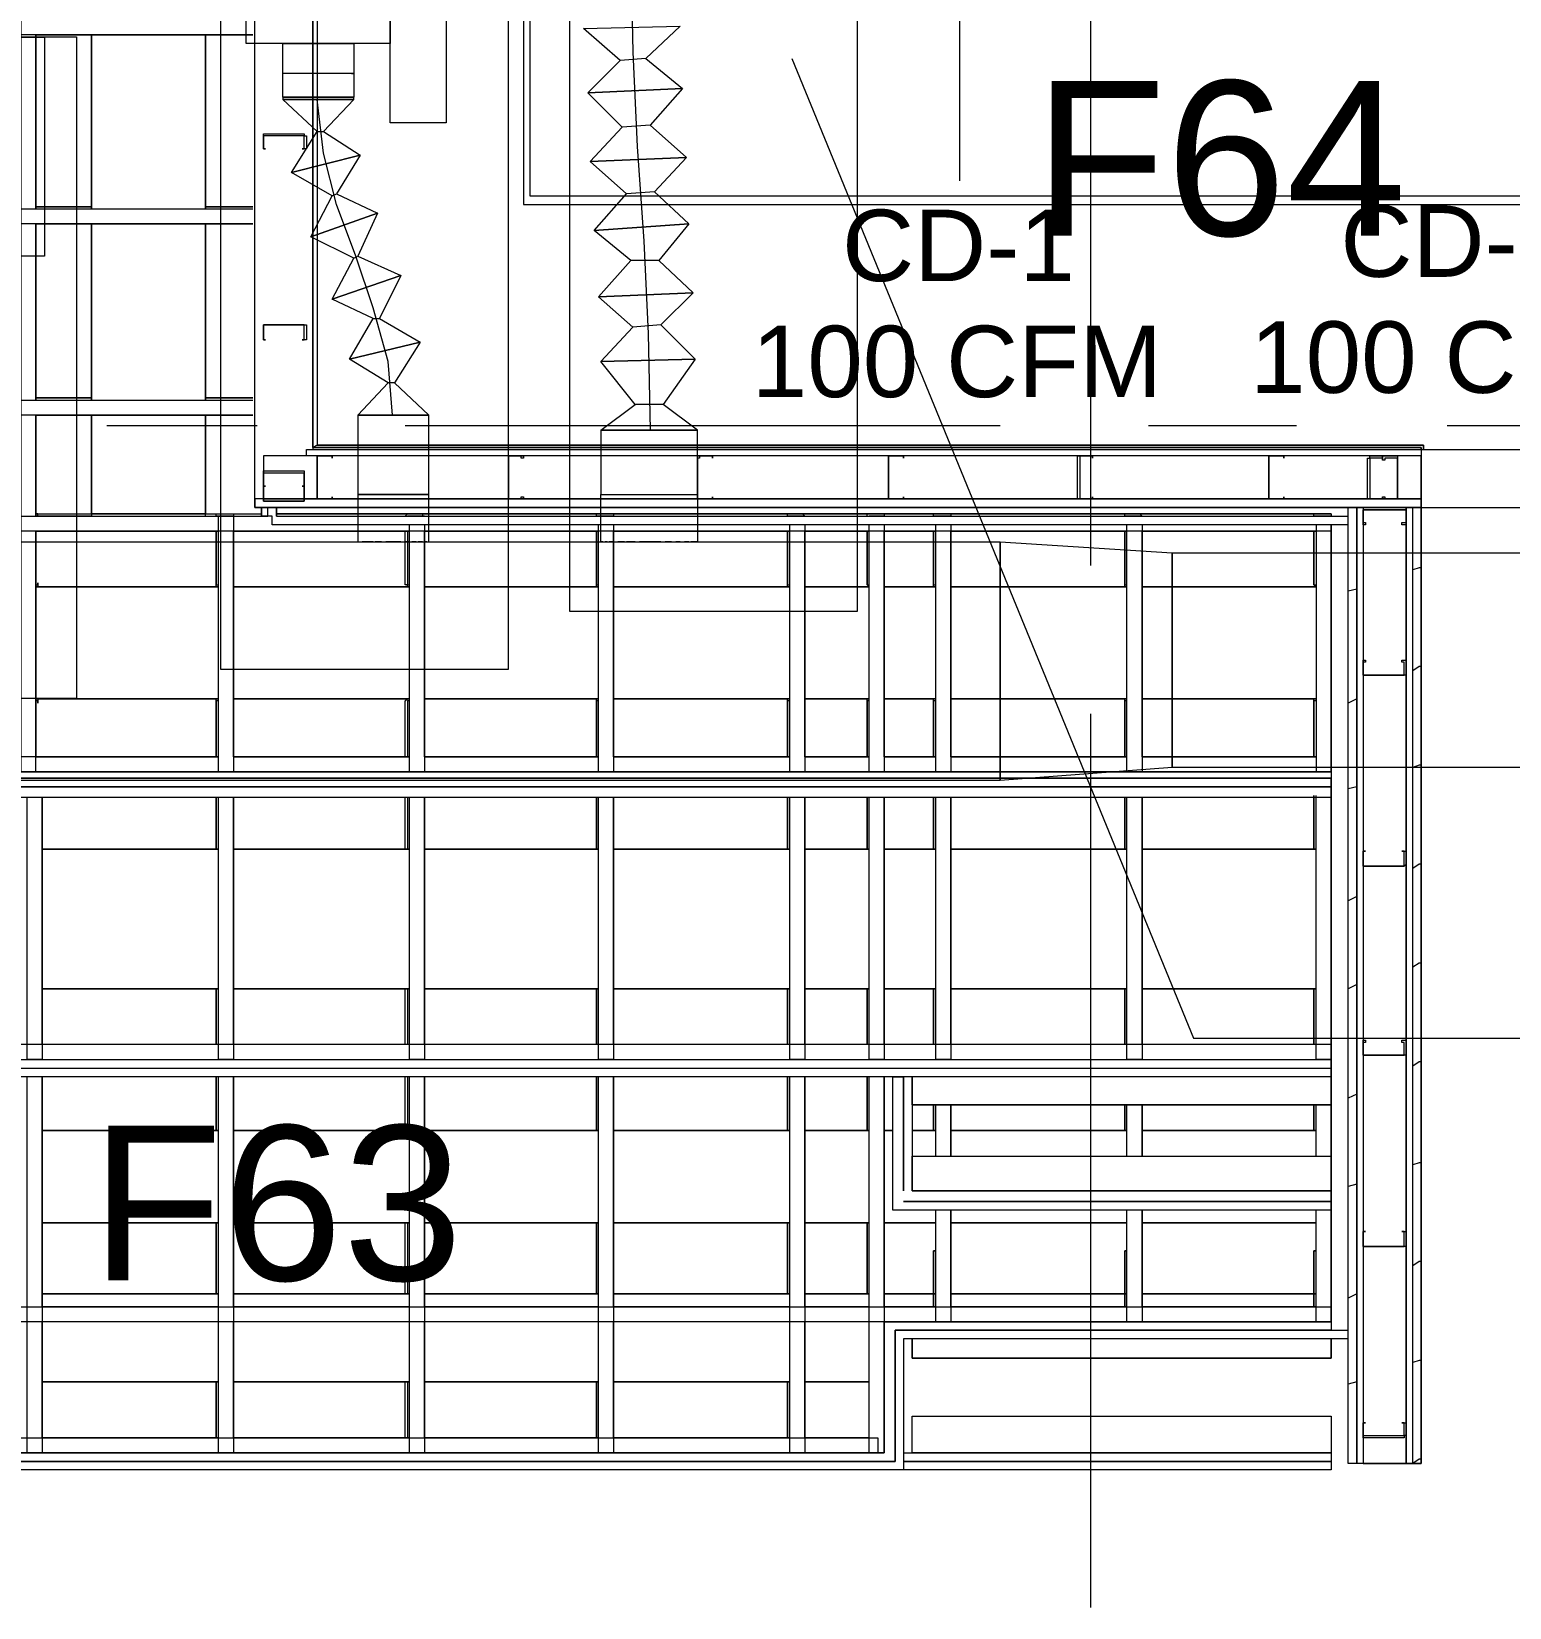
# Model space of a CAD drawing. Header units: metres. Extents: x 98 to 337, y -7 to 53.
# Drawn here: x 142.463 to 145.616, y 14.135 to 17.496 of the extents above; entities that cross this region are included whole.
import ezdxf

# ---------------------------------------------------------------- set-up
doc = ezdxf.new("R2010")
doc.units = ezdxf.units.M
doc.layers.add('HVAC - Ductos', color=5, linetype='Continuous', lineweight=0)
doc.layers.add('PDF_Text', color=7, linetype='Continuous', lineweight=0)
doc.layers.add('PDF_Geometry', color=7, linetype='Continuous', lineweight=0, true_color=0xaaaaaa)
doc.styles.add('PDF ArialUnicodeMS-Bold-Identity-H', font='arial.ttf')
doc.styles.add('PDF Helvetica', font='')
doc.styles.get('PDF Helvetica').set_extended_font_data('Helvetica')

msp = doc.modelspace()

# ---------------------------------------------------------------- linework, layer by layer
at = {"layer": 'HVAC - Ductos', "lineweight": 0}
for points in [[(142.9213, 17.4702), (142.9213, 18.3773), (143.2283, 18.3773), (143.2283, 17.4702)], [(143.1504, 17.406), (143.1504, 17.3555), (143.1412, 17.3555), (143.1274, 17.3555), (143.1046, 17.3555), (143.0725, 17.3555), (143.045, 17.3555), (143.0221, 17.3555), (143.0038, 17.3555), (142.9992, 17.3555), (142.9992, 17.351), (143.0038, 17.351), (143.0221, 17.351), (143.045, 17.351), (143.0725, 17.351), (143.1046, 17.351), (143.1274, 17.351), (143.1458, 17.351), (143.1504, 17.351), (143.1504, 17.3555), (143.1412, 17.3555), (143.1274, 17.3555), (143.1046, 17.3555), (143.0725, 17.3555), (143.045, 17.3555), (143.0221, 17.3555), (143.0038, 17.3555), (142.9992, 17.3555), (142.9992, 17.406), (142.9992, 17.4702), (143.0084, 17.4702), (143.0129, 17.4702), (143.0267, 17.4702), (143.0404, 17.4702), (143.0588, 17.4702), (143.0725, 17.4702), (143.0954, 17.4702), (143.1137, 17.4702), (143.1274, 17.4702), (143.1412, 17.4702), (143.1458, 17.4702), (143.1504, 17.4702)], [(143.3107, 16.6775), (143.3061, 16.6775), (143.3016, 16.6775), (143.2878, 16.6775), (143.2741, 16.6775), (143.2557, 16.6775), (143.2329, 16.6775), (143.2145, 16.6775), (143.1962, 16.6775), (143.1825, 16.6775), (143.1687, 16.6775), (143.1595, 16.6775), (143.1687, 16.6775), (143.1825, 16.6775), (143.1962, 16.6775), (143.2145, 16.6775), (143.2329, 16.6775), (143.2557, 16.6775), (143.2741, 16.6775), (143.2878, 16.6775), (143.3016, 16.6775), (143.3061, 16.6775)], [(143.8835, 16.6454), (143.8789, 16.6454), (143.8697, 16.6454), (143.8514, 16.6454), (143.8331, 16.6454), (143.8056, 16.6454), (143.7827, 16.6454), (143.7552, 16.6454), (143.7323, 16.6454), (143.7094, 16.6454), (143.691, 16.6454), (143.6818, 16.6454), (143.6772, 16.6454), (143.6818, 16.6454), (143.691, 16.6454), (143.7094, 16.6454), (143.7323, 16.6454), (143.7552, 16.6454), (143.7827, 16.6454), (143.8056, 16.6454), (143.8331, 16.6454), (143.8514, 16.6454), (143.8697, 16.6454), (143.8789, 16.6454)], [(144.5295, 15.8986), (138.3167, 15.8986), (138.3167, 16.4072), (144.5295, 16.4072)], [(144.896, 16.3842), (148.3048, 16.3842), (148.3048, 15.9261), (144.896, 15.9261)]]:
    msp.add_lwpolyline(points, close=True, dxfattribs=at)
for points in [[(143.7414, 17.6534), (143.746, 17.4518), (143.7552, 17.2502), (143.7689, 17.0486), (143.7781, 16.8516), (143.7827, 16.6454)], [(143.7735, 17.438), (143.8514, 17.3739), (143.6498, 17.3647), (143.7185, 17.4335), (143.6406, 17.5022), (143.8468, 17.5068), (143.7735, 17.438), (143.7185, 17.4335)], [(143.1458, 17.406), (143.1504, 17.406), (143.1458, 17.406), (143.1412, 17.406), (143.1274, 17.406), (143.1137, 17.406), (143.0954, 17.406), (143.0725, 17.406), (143.0542, 17.406), (143.0358, 17.406), (143.0221, 17.406), (143.0084, 17.406), (142.9992, 17.406)], [(143.1274, 17.406), (143.1137, 17.406), (143.0954, 17.406), (143.0725, 17.406), (143.0542, 17.406), (143.0358, 17.406), (143.0221, 17.406)], [(143.0725, 17.2823), (142.9992, 17.351), (143.1504, 17.351), (143.0862, 17.2823), (143.1641, 17.2319), (143.0175, 17.1953), (143.0725, 17.2823), (143.0862, 17.2823)], [(143.2329, 16.6775), (143.2237, 16.792), (143.1916, 16.9066), (143.155, 17.0165), (143.1137, 17.1265), (143.0862, 17.2365), (143.0725, 17.351)], [(143.7827, 17.296), (143.8605, 17.2273), (143.6544, 17.2181), (143.7231, 17.2914), (143.6498, 17.3647), (143.8514, 17.3739), (143.7827, 17.296), (143.7231, 17.2914)], [(143.1046, 17.1449), (143.0175, 17.1953), (143.1641, 17.2319), (143.1137, 17.1494), (143.2008, 17.1082), (143.0588, 17.0578), (143.1046, 17.1449), (143.1137, 17.1494)], [(143.7918, 17.154), (143.8651, 17.0852), (143.6635, 17.0715), (143.7323, 17.1494), (143.6544, 17.2181), (143.8605, 17.2273), (143.7918, 17.154), (143.7323, 17.1494)], [(143.1504, 17.012), (143.0588, 17.0578), (143.2008, 17.1082), (143.1595, 17.0165), (143.2512, 16.9753), (143.1046, 16.9249), (143.1504, 17.012), (143.1595, 17.0165)], [(143.801, 17.0074), (143.8743, 16.9386), (143.6727, 16.9295), (143.7414, 17.0074), (143.6635, 17.0715), (143.8651, 17.0852), (143.801, 17.0074), (143.7414, 17.0074)], [(143.1916, 16.8836), (143.1046, 16.9249), (143.2512, 16.9753), (143.2054, 16.8836), (143.2924, 16.8333), (143.1412, 16.7966), (143.1916, 16.8836), (143.2054, 16.8836)], [(143.8056, 16.87), (143.8789, 16.7966), (143.6772, 16.792), (143.746, 16.8654), (143.6727, 16.9295), (143.8743, 16.9386), (143.8056, 16.87), (143.746, 16.8654)], [(143.2237, 16.7462), (143.1412, 16.7966), (143.2924, 16.8333), (143.2374, 16.7462), (143.2237, 16.7462), (143.1595, 16.6775), (143.1595, 16.508), (143.1687, 16.508), (143.1825, 16.508), (143.1962, 16.508), (143.2145, 16.508), (143.2329, 16.508), (143.2557, 16.508), (143.2741, 16.508), (143.2878, 16.508), (143.3016, 16.508), (143.3061, 16.508), (143.3107, 16.508), (143.3107, 16.6775), (143.1595, 16.6775), (143.3107, 16.6775), (143.2374, 16.7462)], [(143.6772, 16.6454), (143.6772, 16.508), (143.6818, 16.508), (143.691, 16.508), (143.7094, 16.508), (143.7323, 16.508), (143.7552, 16.508), (143.7827, 16.508), (143.8056, 16.508), (143.8331, 16.508), (143.8514, 16.508), (143.8697, 16.508), (143.8789, 16.508), (143.8835, 16.508), (143.8835, 16.6454), (143.6772, 16.6454), (143.7506, 16.7004), (143.6772, 16.792), (143.8789, 16.7966), (143.8101, 16.7004), (143.7506, 16.7004)], [(143.8835, 16.6454), (143.8101, 16.7004)], [(143.3107, 16.4072), (143.3107, 16.508), (143.3061, 16.508), (143.3016, 16.508), (143.2878, 16.508), (143.2741, 16.508), (143.2557, 16.508), (143.2329, 16.508), (143.2145, 16.508), (143.1962, 16.508), (143.1825, 16.508), (143.1687, 16.508), (143.1595, 16.508), (143.1595, 16.4072)], [(143.6818, 16.4072), (143.6772, 16.4072), (143.6772, 16.508), (143.6818, 16.508), (143.691, 16.508), (143.7094, 16.508), (143.7323, 16.508), (143.7552, 16.508), (143.7827, 16.508), (143.8056, 16.508), (143.8331, 16.508), (143.8514, 16.508), (143.8697, 16.508), (143.8789, 16.508), (143.8835, 16.508), (143.8835, 16.4072), (143.8789, 16.4072), (143.8743, 16.4072), (143.8697, 16.4072)], [(143.691, 16.4072), (143.6864, 16.4072)], [(143.7048, 16.4072), (143.7002, 16.4072), (143.6956, 16.4072)], [(143.7277, 16.4072), (143.7185, 16.4072), (143.7139, 16.4072)], [(143.7506, 16.4072), (143.7368, 16.4072), (143.7323, 16.4072)], [(143.8056, 16.4072), (143.7827, 16.4072), (143.7597, 16.4072)], [(143.8285, 16.4072), (143.8239, 16.4072), (143.8147, 16.4072)], [(143.8468, 16.4072), (143.8422, 16.4072), (143.8376, 16.4072)], [(143.8651, 16.4072), (143.8605, 16.4072), (143.8559, 16.4072)], [(144.5295, 16.4072), (144.896, 16.3842)], [(144.5295, 15.8986), (144.5295, 16.4072)], [(144.896, 16.3842), (144.896, 15.9261)], [(144.896, 15.9261), (144.5295, 15.8986)]]:
    msp.add_lwpolyline(points, dxfattribs=at)
at = {"layer": 'PDF_Geometry', "lineweight": 0}
for points in [[(143.0725, 20.1275), (143.0725, 16.6133), (145.4321, 16.6133), (143.0725, 16.6133), (143.0634, 16.6087), (143.0634, 20.1275), (143.0634, 16.6087), (143.0634, 16.6042), (145.4275, 16.6042), (145.4275, 16.5905), (143.0496, 16.5905), (143.0496, 16.6042), (145.4275, 16.6042), (145.4275, 16.6087), (143.0634, 16.6087), (145.4275, 16.6087), (145.4275, 16.4805), (142.9396, 16.4805), (142.9396, 16.6087), (142.9396, 23.8937)], [(141.2994, 23.3439), (141.2994, 23.7196), (141.5056, 23.7196), (141.2673, 23.7196), (141.2673, 23.7516), (141.2673, 22.8032), (141.2444, 22.8032), (140.9878, 22.8032), (140.9878, 14.4645), (144.2821, 14.4645), (144.2821, 14.744), (144.305, 14.744), (145.235, 14.744), (145.235, 14.7257), (144.305, 14.7257), (144.305, 14.4462), (140.9695, 14.4462), (140.9878, 14.4462), (144.305, 14.4462), (144.305, 14.4645), (144.305, 14.7257), (144.3233, 14.7257), (145.2717, 14.7257)], [(145.235, 15.2846), (145.235, 15.2663), (141.785, 15.2663), (141.785, 15.2846), (141.785, 23.7516), (141.5422, 23.7516), (141.5422, 22.8627), (141.785, 22.8627)], [(141.8584, 23.3439), (141.8584, 23.7196), (142.3852, 23.7196), (141.8263, 23.7196), (141.8263, 23.7516), (141.8263, 15.303), (141.8263, 22.8124), (141.8034, 22.8124), (141.8034, 23.7516), (141.8034, 15.2846), (145.235, 15.2846), (145.235, 15.303), (145.203, 15.303), (145.203, 15.8665)], [(142.4723, 23.7196), (142.4723, 23.3439), (142.4723, 23.7196), (142.935, 23.7196), (142.4402, 23.7196), (142.4402, 23.7516), (142.4402, 15.9169), (142.4723, 15.9169), (142.4723, 16.43), (142.4723, 15.949), (142.8617, 15.949), (142.4402, 15.949), (142.4402, 15.9169), (142.4402, 23.7516), (142.935, 23.7516)], [(144.3233, 14.4645), (145.235, 14.4645), (145.235, 14.4462), (144.3233, 14.4462), (144.3233, 14.4279), (140.9466, 14.4279), (140.9466, 14.4462), (140.9466, 22.8307), (140.9695, 22.8307), (140.9695, 22.8399)], [(141.8034, 22.8124), (141.8034, 15.303), (141.8171, 15.303), (141.8034, 15.303), (141.8171, 15.303), (141.8171, 15.2846), (144.2912, 15.2846), (145.235, 15.2846), (145.235, 15.303), (145.235, 15.3076)], [(145.4275, 16.6042), (147.5626, 16.6042), (147.5626, 20.1275), (143.0634, 20.1275), (147.5626, 20.1275), (147.5626, 20.1458), (143.0634, 20.1458), (143.0634, 20.1275)], [(144.7219, 17.6259), (144.7219, 16.3568)], [(142.4723, 17.4884), (142.4723, 17.1173), (142.4723, 17.4884), (142.935, 17.4884), (142.4402, 17.4884), (142.4402, 17.5205), (142.935, 17.5205)], [(142.5914, 17.4884), (142.5914, 17.1173), (142.5914, 17.1219), (142.4723, 17.1219), (142.5914, 17.1219), (142.5914, 17.1173), (142.5914, 17.4884), (142.5868, 17.4884)], [(142.4723, 17.0852), (142.4723, 16.7095), (142.4723, 17.0852), (142.935, 17.0852), (142.4402, 17.0852), (142.4402, 17.1173), (142.935, 17.1173)], [(142.935, 17.1219), (142.8388, 17.1219), (142.935, 17.1219)], [(142.5914, 17.0852), (142.5914, 16.7095), (142.5914, 16.7141), (142.4723, 16.7141), (142.5914, 16.7141), (142.5914, 16.7095), (142.5914, 17.0852), (142.5868, 17.0852)], [(142.4723, 16.6775), (142.4723, 16.4622), (142.4723, 16.6775), (142.935, 16.6775), (142.4402, 16.6775), (142.4402, 16.7095), (142.935, 16.7095)], [(142.935, 16.7141), (142.8388, 16.7141), (142.935, 16.7141)], [(142.5914, 16.6775), (142.5914, 16.4622), (142.4723, 16.4622), (142.4768, 16.4622), (142.4768, 16.4667), (142.4723, 16.4667), (142.9534, 16.4667)], [(142.8343, 16.4622), (142.8343, 16.6775), (142.8343, 16.4667), (142.5914, 16.4667), (142.5914, 16.6775), (142.5868, 16.6775)], [(142.9442, 16.6546), (142.6235, 16.6546)], [(144.5295, 16.6546), (143.2603, 16.6546)], [(145.1617, 16.6546), (144.8456, 16.6546)], [(146.7516, 16.6546), (145.4825, 16.6546)], [(142.9625, 16.5263), (142.958, 16.5263)], [(142.958, 16.5263), (142.9625, 16.5263)], [(145.235, 16.4438), (145.235, 16.43), (142.4402, 16.43), (142.4402, 16.4622), (142.9671, 16.4622), (142.9534, 16.4622), (142.9534, 16.4805), (142.9534, 16.4622)], [(142.9396, 16.4805), (145.4275, 16.4805), (142.9396, 16.4805)], [(145.2717, 16.4438), (142.9763, 16.4438), (142.9763, 16.4622), (142.9671, 16.4622), (142.9671, 16.4805)], [(142.9854, 16.4667), (145.235, 16.4667), (142.9854, 16.4667), (142.9854, 16.4805), (142.9854, 16.4622), (142.9854, 16.4805), (142.9854, 16.4622), (145.2717, 16.4622)], [(143.1458, 16.4805), (143.1412, 16.4805)], [(144.4149, 16.4805), (144.4103, 16.4805)], [(145.4275, 14.4508), (145.4229, 14.4508), (145.4092, 14.4416), (145.4092, 16.4805), (145.3954, 16.4805), (145.3954, 14.4416), (145.3954, 16.4805), (145.3038, 16.4805), (145.3038, 14.4416), (145.3954, 14.4416), (145.4092, 14.4416), (145.4092, 16.4805), (145.4275, 16.4805), (147.5626, 16.4805)], [(145.4092, 14.4416), (145.4275, 14.4416), (145.4275, 16.4805)], [(145.203, 16.4438), (145.203, 15.9169), (145.235, 15.9169), (142.4402, 15.9169), (145.235, 15.9169), (145.235, 15.9032), (142.431, 15.9032)], [(142.8938, 16.4622), (142.8938, 15.9169), (142.8617, 15.9169), (142.8617, 16.4622)], [(142.9854, 16.4622), (145.235, 16.4622)], [(143.2603, 16.4622), (143.2649, 16.4667), (143.297, 16.4667), (143.297, 16.4622), (143.2649, 16.4622)], [(143.3016, 16.4622), (143.2695, 16.4622), (143.297, 16.4622)], [(143.3016, 16.4438), (143.3016, 15.9169), (143.2695, 15.9169), (143.2695, 16.4438)], [(143.7048, 16.4438), (143.7048, 15.9169), (143.6727, 15.9169), (143.6727, 16.4438)], [(144.1125, 16.4438), (144.1125, 15.9169), (144.0805, 15.9169), (144.0805, 16.4438)], [(144.2454, 16.4622), (144.2454, 16.4667), (144.25, 16.4667), (144.2821, 16.4667), (144.2821, 16.4622), (144.25, 16.4622), (144.2821, 16.4622), (144.2546, 16.4622)], [(144.2821, 16.4438), (144.2821, 15.9169), (144.25, 15.9169), (144.25, 16.4438)], [(144.4241, 16.4438), (144.4241, 15.9169), (144.392, 15.9169), (144.392, 16.4438)], [(144.8319, 16.4438), (144.8319, 15.9169), (144.7998, 15.9169), (144.7998, 16.4438)], [(145.235, 16.4438), (145.235, 15.9169), (145.235, 16.4438)], [(142.4723, 16.43), (142.8617, 16.43)], [(143.2695, 16.311), (142.8938, 16.311), (143.2695, 16.311), (143.2649, 16.311), (143.2649, 16.3156), (143.2603, 16.3156), (143.2603, 16.43)], [(142.8938, 15.949), (143.2695, 15.949), (142.8938, 15.949), (142.8938, 16.43), (143.2695, 16.43)], [(143.2649, 16.43), (143.2649, 16.3156), (143.2695, 16.3156)], [(143.3016, 15.949), (143.6727, 15.949), (143.3016, 15.949), (143.3016, 16.43), (143.6727, 16.43)], [(143.7048, 15.949), (144.0805, 15.949), (143.7048, 15.949), (143.7048, 16.43), (144.0805, 16.43)], [(144.1125, 15.949), (144.25, 15.949), (144.1125, 15.949), (144.1125, 16.43), (144.25, 16.43)], [(144.25, 16.311), (144.1125, 16.311), (144.25, 16.311), (144.2454, 16.3156), (144.2454, 16.43), (144.2454, 16.3156), (144.25, 16.3156)], [(144.2821, 15.949), (144.392, 15.949), (144.2821, 15.949), (144.2821, 16.43), (144.392, 16.43)], [(144.4241, 15.949), (144.7998, 15.949), (144.4241, 15.949), (144.4241, 16.43), (144.7998, 16.43)], [(144.8319, 15.949), (144.8319, 16.43), (145.203, 16.43)], [(145.203, 16.311), (144.8319, 16.311), (145.203, 16.311), (145.1984, 16.3156), (145.1984, 16.43), (145.1984, 16.3156), (145.203, 16.3156)], [(145.4275, 16.3522), (145.4229, 16.3522), (145.4092, 16.3476)], [(142.4723, 16.3156), (142.4768, 16.3156), (142.4768, 16.3202), (142.4768, 16.3156), (142.4768, 16.311), (142.4723, 16.311), (142.8617, 16.311), (142.4723, 16.311)], [(142.8617, 16.311), (142.8571, 16.311), (142.8571, 16.3156), (142.8617, 16.3156)], [(142.8938, 16.3202), (142.8938, 16.3156)], [(143.3016, 16.3202), (143.3016, 16.3156)], [(143.6727, 16.311), (143.3016, 16.311), (143.6727, 16.311), (143.6681, 16.311), (143.6681, 16.3156), (143.6727, 16.3156)], [(143.7048, 16.3202), (143.7048, 16.3156)], [(144.0805, 16.311), (143.7048, 16.311), (144.0805, 16.311), (144.0759, 16.311), (144.0759, 16.3156), (144.0805, 16.3156)], [(144.1125, 16.3202), (144.1125, 16.3156)], [(144.2821, 16.3202), (144.2821, 16.3156)], [(144.392, 16.311), (144.2821, 16.311), (144.392, 16.311), (144.3874, 16.311), (144.3874, 16.3156), (144.392, 16.3156)], [(144.4241, 16.3202), (144.4241, 16.3156)], [(144.7998, 16.311), (144.4241, 16.311), (144.7998, 16.311), (144.7952, 16.311), (144.7952, 16.3156), (144.7998, 16.3156)], [(144.8319, 16.3202), (144.8319, 16.3156)], [(145.235, 16.3202), (145.235, 16.3156)], [(145.29, 16.3064), (145.2717, 16.3018)], [(145.4275, 16.1414), (145.4229, 16.1414), (145.4092, 16.1323)], [(142.4723, 16.0727), (142.8617, 16.0727), (142.4723, 16.0727), (142.4768, 16.0727), (142.4768, 16.0681), (142.4768, 16.0635), (142.4768, 16.0681), (142.4723, 16.0681)], [(142.8617, 16.0681), (142.8571, 16.0681), (142.8571, 15.949), (142.8571, 16.0681), (142.8571, 16.0727), (142.8617, 16.0727)], [(143.2603, 15.949), (143.2603, 16.0681), (143.2649, 16.0727), (143.2695, 16.0727), (142.8938, 16.0727), (143.2695, 16.0727)], [(142.8938, 16.0681), (142.8938, 16.0635)], [(143.2695, 16.0681), (143.2649, 16.0681), (143.2649, 15.949)], [(143.6727, 16.0681), (143.6681, 16.0681), (143.6681, 15.949), (143.6681, 16.0681), (143.6681, 16.0727), (143.6727, 16.0727), (143.3016, 16.0727), (143.6727, 16.0727)], [(143.3016, 16.0681), (143.3016, 16.0635)], [(144.0805, 16.0681), (144.0759, 16.0681), (144.0759, 15.949), (144.0759, 16.0681), (144.0759, 16.0727), (144.0805, 16.0727), (143.7048, 16.0727), (144.0805, 16.0727)], [(143.7048, 16.0681), (143.7048, 16.0635)], [(144.25, 16.0681), (144.2454, 16.0681), (144.2454, 15.949), (144.2454, 16.0681), (144.2454, 16.0727), (144.25, 16.0727), (144.1125, 16.0727), (144.25, 16.0727)], [(144.1125, 16.0681), (144.1125, 16.0635)], [(144.392, 16.0681), (144.3874, 16.0681), (144.3874, 15.949), (144.3874, 16.0681), (144.3874, 16.0727), (144.392, 16.0727), (144.2821, 16.0727), (144.392, 16.0727)], [(144.2821, 16.0681), (144.2821, 16.0635)], [(144.7998, 16.0681), (144.7952, 16.0681), (144.7952, 15.949), (144.7952, 16.0681), (144.7952, 16.0727), (144.7998, 16.0727), (144.4241, 16.0727), (144.7998, 16.0727)], [(144.4241, 16.0681), (144.4241, 16.0635)], [(145.203, 16.0681), (145.1984, 16.0681), (145.1984, 15.949), (145.1984, 16.0681), (145.1984, 16.0727), (145.203, 16.0727), (144.8319, 16.0727), (145.203, 16.0727)], [(144.8319, 16.0681), (144.8319, 16.0635)], [(145.235, 16.0681), (145.235, 16.0635)], [(145.29, 16.0727), (145.2717, 16.0635)], [(144.7219, 16.0407), (144.7219, 15.7245)], [(144.8319, 15.949), (145.203, 15.949), (144.8319, 15.949)], [(142.4265, 15.9032), (145.235, 15.9032), (145.235, 15.8848), (142.4127, 15.8848)], [(145.235, 15.9261), (145.235, 15.9215)], [(145.235, 15.9032), (145.235, 15.303), (145.235, 15.9032)], [(145.235, 15.8986), (145.235, 15.894)], [(145.4275, 15.9307), (145.4229, 15.9307), (145.4092, 15.9261)], [(142.4036, 15.8848), (145.235, 15.8848), (145.235, 15.862), (142.3852, 15.862)], [(144.8319, 15.7566), (144.8319, 15.752), (145.203, 15.752), (145.1984, 15.752), (145.1984, 15.8665), (145.1984, 15.752), (145.203, 15.752), (144.8319, 15.752)], [(145.29, 15.8848), (145.2717, 15.8802)], [(142.8617, 15.335), (142.486, 15.335), (142.486, 15.862), (142.486, 15.303), (142.454, 15.303), (142.454, 15.862)], [(142.8571, 15.862), (142.8571, 15.752), (142.8571, 15.862)], [(143.2695, 15.335), (142.8938, 15.335), (142.8938, 15.862), (142.8938, 15.303), (142.8617, 15.303), (142.8617, 15.862)], [(143.2649, 15.862), (143.2649, 15.752), (143.2603, 15.752), (143.2603, 15.862)], [(143.6727, 15.335), (143.3016, 15.335), (143.3016, 15.862), (143.3016, 15.303), (143.2695, 15.303), (143.2695, 15.862)], [(143.6681, 15.862), (143.6681, 15.752), (143.6681, 15.862)], [(144.0805, 15.335), (143.7048, 15.335), (143.7048, 15.862), (143.7048, 15.303), (143.6727, 15.303), (143.6727, 15.862)], [(144.0759, 15.862), (144.0759, 15.752), (144.0759, 15.862)], [(144.25, 15.335), (144.1125, 15.335), (144.1125, 15.862), (144.1125, 15.303), (144.0805, 15.303), (144.0805, 15.862)], [(144.2454, 15.862), (144.2454, 15.752), (144.2454, 15.862)], [(144.392, 15.335), (144.2821, 15.335), (144.2821, 15.862), (144.2821, 15.303), (144.25, 15.303), (144.25, 15.862)], [(144.7998, 15.335), (144.4241, 15.335), (144.4241, 15.862), (144.4241, 15.303), (144.392, 15.303), (144.392, 15.862)], [(144.4241, 15.7566), (144.4241, 15.752), (144.7998, 15.752), (144.7952, 15.752), (144.7952, 15.862), (144.7952, 15.752), (144.7998, 15.752), (144.4241, 15.752)], [(145.203, 15.335), (144.8319, 15.335), (144.8319, 15.862), (144.8319, 15.303), (144.7998, 15.303), (144.7998, 15.862)], [(142.486, 15.7566), (142.486, 15.752), (142.8617, 15.752), (142.8571, 15.752), (142.8617, 15.752), (142.486, 15.752)], [(142.8938, 15.7566), (142.8938, 15.752), (143.2695, 15.752), (143.2649, 15.752), (143.2695, 15.752), (142.8938, 15.752)], [(143.3016, 15.7566), (143.3016, 15.752), (143.6727, 15.752), (143.6681, 15.752), (143.6727, 15.752), (143.3016, 15.752)], [(143.7048, 15.7566), (143.7048, 15.752), (144.0805, 15.752), (144.0759, 15.752), (144.0805, 15.752), (143.7048, 15.752)], [(144.1125, 15.7566), (144.1125, 15.752), (144.25, 15.752), (144.2454, 15.752), (144.25, 15.752), (144.1125, 15.752)], [(144.2821, 15.7566), (144.2821, 15.752), (144.392, 15.752), (144.2821, 15.752)], [(145.235, 15.7566), (145.235, 15.752)], [(145.4275, 15.7199), (145.4229, 15.7199), (145.4092, 15.7107)], [(145.29, 15.6512), (145.2717, 15.642)], [(145.4275, 15.5091), (145.4229, 15.5091), (145.4092, 15.5)], [(145.29, 15.4633), (145.2717, 15.4542)], [(142.486, 15.4542), (142.8617, 15.4542), (142.8571, 15.4542), (142.8617, 15.4542), (142.486, 15.4542), (142.486, 15.4496)], [(142.8571, 15.335), (142.8571, 15.4542), (142.8571, 15.335)], [(142.8938, 15.4542), (143.2695, 15.4542), (143.2649, 15.4542), (143.2695, 15.4542), (142.8938, 15.4542), (142.8938, 15.4496)], [(143.2603, 15.335), (143.2603, 15.4542), (143.2649, 15.4542), (143.2649, 15.335)], [(143.3016, 15.4542), (143.6727, 15.4542), (143.6681, 15.4542), (143.6727, 15.4542), (143.3016, 15.4542), (143.3016, 15.4496)], [(143.6681, 15.335), (143.6681, 15.4542), (143.6681, 15.335)], [(143.7048, 15.4542), (144.0805, 15.4542), (144.0759, 15.4542), (144.0805, 15.4542), (143.7048, 15.4542), (143.7048, 15.4496)], [(144.0759, 15.335), (144.0759, 15.4542), (144.0759, 15.335)], [(144.1125, 15.4542), (144.25, 15.4542), (144.2454, 15.4542), (144.25, 15.4542), (144.1125, 15.4542), (144.1125, 15.4496)], [(144.2454, 15.335), (144.2454, 15.4542), (144.2454, 15.335)], [(144.2821, 15.4542), (144.392, 15.4542), (144.2821, 15.4542), (144.2821, 15.4496)], [(144.3874, 15.335), (144.3874, 15.4542), (144.3874, 15.335)], [(144.4241, 15.4542), (144.7998, 15.4542), (144.7952, 15.4542), (144.7998, 15.4542), (144.4241, 15.4542), (144.4241, 15.4496)], [(144.7952, 15.335), (144.7952, 15.4542), (144.7952, 15.335)], [(144.8319, 15.4542), (145.203, 15.4542), (145.1984, 15.4542), (145.1984, 15.335), (145.1984, 15.4542), (145.203, 15.4542), (144.8319, 15.4542), (144.8319, 15.4496)], [(145.235, 15.4542), (145.235, 15.4496)], [(144.7219, 15.4038), (144.7219, 14.1346)], [(141.8263, 15.303), (145.235, 15.303), (145.235, 15.335), (141.8263, 15.335), (141.8263, 15.303), (144.2912, 15.303), (145.235, 15.303), (145.235, 15.2984)], [(145.235, 15.303), (145.235, 14.744), (145.235, 15.303)], [(145.4275, 15.2984), (145.4229, 15.2984), (145.4092, 15.2892)], [(142.8617, 14.776), (142.486, 14.776), (142.486, 15.2663), (142.486, 14.4645), (142.454, 14.4645), (142.454, 15.2663)], [(142.8571, 15.2663), (142.8571, 15.1518), (142.8571, 15.2663)], [(143.2695, 14.776), (142.8938, 14.776), (142.8938, 15.2663), (142.8938, 14.4645), (142.8617, 14.4645), (142.8617, 15.2663)], [(143.2649, 15.2663), (143.2649, 15.1518), (143.2603, 15.1518), (143.2603, 15.2663)], [(143.6727, 14.776), (143.3016, 14.776), (143.3016, 15.2663), (143.3016, 14.4645), (143.2695, 14.4645), (143.2695, 15.2663)], [(143.6681, 15.2663), (143.6681, 15.1518), (143.6681, 15.2663)], [(144.0805, 14.776), (143.7048, 14.776), (143.7048, 15.2663), (143.7048, 14.4645), (143.6727, 14.4645), (143.6727, 15.2663)], [(144.0759, 15.2663), (144.0759, 15.1518), (144.0759, 15.2663)], [(144.25, 14.776), (144.1125, 14.776), (144.1125, 15.2663), (144.1125, 14.4645), (144.0805, 14.4645), (144.0805, 15.2663)], [(144.2454, 15.2663), (144.2454, 15.1518), (144.2454, 15.2663)], [(144.392, 14.776), (144.2821, 14.776), (144.2821, 15.2663), (144.2821, 14.4645), (144.25, 14.4645), (144.25, 15.2663)], [(144.3416, 15.2068), (145.235, 15.2068), (145.235, 15.2663), (145.235, 15.2068), (144.3416, 15.2068), (144.3416, 15.2663), (144.3416, 15.0235), (145.235, 15.0235), (145.235, 15.0006), (144.3233, 15.0006), (145.235, 15.0006), (145.235, 14.9823), (144.3004, 14.9823), (144.3004, 15.0006), (144.3004, 15.2663), (144.3233, 15.2663), (144.3233, 15.0235), (144.3233, 15.2663)], [(145.29, 15.2297), (145.2717, 15.2205)], [(144.3874, 15.2068), (144.3874, 15.1518), (144.3874, 15.2068)], [(144.392, 15.0968), (144.392, 15.2068)], [(144.7952, 15.2068), (144.7952, 15.1518), (144.7952, 15.2068)], [(144.7998, 15.0968), (144.7998, 15.2068)], [(144.8319, 15.1563), (144.8319, 15.1518), (145.203, 15.1518), (145.1984, 15.1518), (145.1984, 15.2068), (145.1984, 15.1518), (145.203, 15.1518), (144.8319, 15.1518)], [(145.203, 15.0968), (145.203, 15.2068)], [(142.486, 15.1563), (142.486, 15.1518), (142.8617, 15.1518), (142.8571, 15.1518), (142.8617, 15.1518), (142.486, 15.1518)], [(142.8938, 15.1563), (142.8938, 15.1518), (143.2695, 15.1518), (143.2649, 15.1518), (143.2695, 15.1518), (142.8938, 15.1518)], [(143.3016, 15.1563), (143.3016, 15.1518), (143.6727, 15.1518), (143.6681, 15.1518), (143.6727, 15.1518), (143.3016, 15.1518)], [(143.7048, 15.1563), (143.7048, 15.1518), (144.0805, 15.1518), (144.0759, 15.1518), (144.0805, 15.1518), (143.7048, 15.1518)], [(144.1125, 15.1563), (144.1125, 15.1518), (144.25, 15.1518), (144.2454, 15.1518), (144.25, 15.1518), (144.1125, 15.1518)], [(144.2821, 15.1563), (144.2821, 15.1518), (144.3004, 15.1518), (144.2821, 15.1518)], [(144.4241, 15.1563), (144.4241, 15.1518), (144.7998, 15.1518), (144.7952, 15.1518), (144.7998, 15.1518), (144.4241, 15.1518)], [(145.235, 15.1563), (145.235, 15.1518)], [(144.3416, 15.0968), (145.235, 15.0968), (145.235, 15.0235)], [(145.4275, 15.0831), (145.4229, 15.0831), (145.4092, 15.0785)], [(145.29, 15.0373), (145.2717, 15.0327)], [(144.7998, 14.776), (144.4241, 14.776), (144.4241, 14.9823), (144.4241, 14.744), (144.392, 14.744), (144.392, 14.9823)], [(145.203, 14.776), (144.8319, 14.776), (144.8319, 14.9823), (144.8319, 14.744), (144.7998, 14.744), (144.7998, 14.9823)], [(145.235, 14.7486), (145.235, 14.744), (145.203, 14.744), (145.203, 14.9823)], [(142.486, 14.8082), (142.486, 14.8036), (142.8617, 14.8036), (142.8571, 14.8036), (142.8571, 14.9547), (142.8617, 14.9547), (142.8571, 14.9547), (142.8571, 14.8036), (142.8617, 14.8036), (142.486, 14.8036)], [(142.486, 14.9547), (142.8617, 14.9547), (142.486, 14.9547), (142.486, 14.9502)], [(142.8938, 14.9547), (143.2695, 14.9547), (143.2649, 14.9547), (143.2695, 14.9547), (142.8938, 14.9547), (142.8938, 14.9502)], [(143.3016, 14.8082), (143.3016, 14.8036), (143.6727, 14.8036), (143.6681, 14.8036), (143.6681, 14.9547), (143.6727, 14.9547), (143.6681, 14.9547), (143.6681, 14.8036), (143.6727, 14.8036), (143.3016, 14.8036)], [(143.3016, 14.9547), (143.6727, 14.9547), (143.3016, 14.9547), (143.3016, 14.9502)], [(143.7048, 14.8082), (143.7048, 14.8036), (144.0805, 14.8036), (144.0759, 14.8036), (144.0759, 14.9547), (144.0805, 14.9547), (144.0759, 14.9547), (144.0759, 14.8036), (144.0805, 14.8036), (143.7048, 14.8036)], [(143.7048, 14.9547), (144.0805, 14.9547), (143.7048, 14.9547), (143.7048, 14.9502)], [(144.1125, 14.9547), (144.25, 14.9547), (144.2454, 14.9547), (144.2454, 14.8036), (144.2454, 14.9547), (144.25, 14.9547), (144.1125, 14.9547), (144.1125, 14.9502)], [(144.2821, 14.9547), (144.392, 14.9547), (144.2821, 14.9547), (144.2821, 14.9502)], [(144.3874, 14.776), (144.3874, 14.8952), (144.3874, 14.776)], [(144.4241, 14.8952), (144.4241, 14.8906)], [(144.7952, 14.776), (144.7952, 14.8952), (144.7952, 14.776)], [(144.8319, 14.8952), (144.8319, 14.8906)], [(145.235, 14.8952), (145.235, 14.8906)], [(145.4275, 14.8723), (145.4229, 14.8723), (145.4092, 14.8631)], [(142.8938, 14.8082), (142.8938, 14.8036), (143.2695, 14.8036), (143.2649, 14.8036), (143.2695, 14.8036), (142.8938, 14.8036)], [(144.1125, 14.8082), (144.1125, 14.8036), (144.25, 14.8036), (144.2454, 14.8036), (144.25, 14.8036), (144.1125, 14.8036)], [(144.2821, 14.8082), (144.2821, 14.8036), (144.3874, 14.8036), (144.392, 14.8036), (144.2821, 14.8036)], [(145.29, 14.8036), (145.2717, 14.7944)], [(142.8617, 14.4966), (142.486, 14.4966), (142.486, 14.744)], [(143.2695, 14.4966), (142.8938, 14.4966), (142.8938, 14.744)], [(143.6727, 14.4966), (143.3016, 14.4966), (143.3016, 14.744)], [(144.0805, 14.4966), (143.7048, 14.4966), (143.7048, 14.744)], [(144.25, 14.4966), (144.1125, 14.4966), (144.1125, 14.744)], [(145.2717, 14.7074), (144.3233, 14.7074), (144.3233, 14.4462), (145.235, 14.4462), (145.235, 14.4279), (144.3233, 14.4279)], [(145.4275, 14.6616), (145.4229, 14.6616), (145.4092, 14.657)], [(142.486, 14.6157), (142.8617, 14.6157), (142.8571, 14.6157), (142.8617, 14.6157), (142.486, 14.6157), (142.486, 14.6111)], [(142.8571, 14.4966), (142.8571, 14.6157), (142.8571, 14.4966)], [(142.8938, 14.6157), (143.2695, 14.6157), (143.2649, 14.6157), (143.2695, 14.6157), (142.8938, 14.6157), (142.8938, 14.6111)], [(143.2603, 14.4966), (143.2603, 14.6157), (143.2649, 14.6157), (143.2649, 14.4966)], [(143.3016, 14.6157), (143.6727, 14.6157), (143.6681, 14.6157), (143.6727, 14.6157), (143.3016, 14.6157), (143.3016, 14.6111)], [(143.6681, 14.4966), (143.6681, 14.6157), (143.6681, 14.4966)], [(143.7048, 14.6157), (144.0805, 14.6157), (144.0759, 14.6157), (144.0805, 14.6157), (143.7048, 14.6157), (143.7048, 14.6111)], [(144.0759, 14.4966), (144.0759, 14.6157), (144.0759, 14.4966)], [(144.1125, 14.6157), (144.25, 14.6157), (144.1125, 14.6157), (144.1125, 14.6111)], [(145.29, 14.6157), (145.2717, 14.6111)], [(144.3416, 14.4645), (144.3416, 14.5424), (145.235, 14.5424), (145.235, 14.4645)]]:
    msp.add_lwpolyline(points, dxfattribs=at)
for points in [[(143.5261, 17.1265), (147.1823, 17.1265), (147.2006, 17.1265), (147.2006, 20.1275), (147.5626, 20.1275), (147.2006, 20.1275), (147.1823, 20.1275), (143.5261, 20.1275), (143.5261, 19.596), (147.1823, 19.596), (147.1823, 20.1275), (143.5261, 20.1275), (143.5123, 20.1275), (143.5123, 17.1265)], [(143.5261, 19.5823), (143.5261, 17.1449), (147.1823, 17.1449), (147.1823, 19.5823)], [(142.8343, 17.4884), (142.8343, 17.1173)], [(143.0404, 17.2456), (143.045, 17.2456), (143.045, 17.2731), (142.958, 17.2731), (142.958, 17.2456), (142.9625, 17.2456), (142.958, 17.2456), (142.958, 17.2731), (142.958, 17.2777), (143.045, 17.2777), (143.045, 17.2731), (143.0496, 17.2731), (143.0496, 17.2456)], [(142.8343, 17.1173), (142.8343, 17.1219)], [(142.8388, 17.1219), (142.8343, 17.1219)], [(142.8343, 17.0852), (142.8343, 16.7095)], [(143.0404, 16.8378), (143.045, 16.8378), (143.045, 16.8654), (143.045, 16.87), (142.958, 16.87), (142.958, 16.8654), (142.958, 16.8378), (142.9625, 16.8378), (142.958, 16.8378), (142.958, 16.8654), (142.958, 16.87), (143.045, 16.87), (143.0496, 16.87), (143.0496, 16.8654), (143.0496, 16.8378)], [(142.8343, 16.7095), (142.8343, 16.7141)], [(142.8388, 16.7141), (142.8343, 16.7141)], [(143.1504, 16.6087), (145.4275, 16.6087)], [(145.4321, 16.6133), (145.4321, 16.6042)], [(145.4275, 16.4988), (145.4275, 16.5905), (142.958, 16.5905), (142.958, 16.4988)], [(143.0771, 16.5905), (143.0725, 16.5905), (143.0725, 16.5859), (143.0725, 16.4988), (143.0771, 16.4988), (143.1046, 16.4988), (143.1046, 16.5034), (143.1046, 16.4988), (143.0771, 16.4988), (143.0725, 16.4988), (143.0725, 16.5859), (143.0725, 16.5905), (143.0771, 16.5905), (143.1046, 16.5905)], [(143.1046, 16.5859), (143.1046, 16.5905)], [(143.5123, 16.5859), (143.5078, 16.5859), (143.5078, 16.5905), (143.4803, 16.5905), (143.4803, 16.5859), (143.4803, 16.4988), (143.5078, 16.4988), (143.5078, 16.5034), (143.5123, 16.5034), (143.5123, 16.4988), (143.4803, 16.4988), (143.4803, 16.5859), (143.4803, 16.5905), (143.5123, 16.5905)], [(143.8881, 16.5905), (143.8881, 16.5859), (143.8835, 16.5859), (143.8835, 16.4988), (143.8881, 16.4988), (143.9155, 16.4988), (143.9155, 16.5034), (143.9155, 16.4988), (143.8881, 16.4988), (143.8835, 16.4988), (143.8835, 16.5859), (143.8835, 16.5905), (143.8881, 16.5905), (143.9155, 16.5905)], [(143.9155, 16.5859), (143.9155, 16.5905)], [(144.2912, 16.5905), (144.2912, 16.5859), (144.2912, 16.4988), (144.3233, 16.4988), (144.3233, 16.5034), (144.3233, 16.4988), (144.2912, 16.4988), (144.2912, 16.5859), (144.2912, 16.5905), (144.3233, 16.5905)], [(144.3233, 16.5859), (144.3233, 16.5905)], [(144.699, 16.5905), (144.699, 16.5859), (144.699, 16.4988), (144.7265, 16.4988), (144.7265, 16.5034), (144.7265, 16.4988), (144.699, 16.4988), (144.6944, 16.4988), (144.6944, 16.5859), (144.6944, 16.5905), (144.699, 16.5905), (144.7265, 16.5905)], [(144.7265, 16.5859), (144.7265, 16.5905)], [(145.1022, 16.5905), (145.1022, 16.5859), (145.1022, 16.4988), (145.1343, 16.4988), (145.1343, 16.5034), (145.1343, 16.4988), (145.1022, 16.4988), (145.1022, 16.5859), (145.1022, 16.5905), (145.1343, 16.5905)], [(145.1343, 16.5859), (145.1343, 16.5905)], [(145.3175, 16.4988), (145.313, 16.4988), (145.313, 16.5859), (145.3175, 16.5859), (145.3175, 16.5905), (145.345, 16.5905), (145.345, 16.5813), (145.345, 16.5859), (145.3175, 16.5859), (145.3175, 16.4988), (145.345, 16.4988)], [(145.345, 16.5034), (145.3496, 16.5034), (145.3496, 16.4988), (145.3771, 16.4988), (145.3771, 16.5859), (145.3496, 16.5859), (145.3496, 16.5813), (145.345, 16.5813), (145.345, 16.5905), (145.3771, 16.5905), (145.3771, 16.5859), (145.3771, 16.4988), (145.345, 16.4988)], [(142.958, 16.5538), (142.958, 16.5584), (143.045, 16.5584), (143.045, 16.5538), (143.045, 16.5263), (143.0404, 16.5263), (143.045, 16.5263), (143.045, 16.5538), (142.958, 16.5538), (142.958, 16.5263)], [(142.958, 16.4942), (143.045, 16.4942), (143.045, 16.5263), (143.0404, 16.5263), (143.045, 16.5263), (143.045, 16.4942), (142.958, 16.4942), (142.958, 16.5263)], [(142.9625, 16.5263), (142.958, 16.5263)], [(145.345, 16.5034), (145.345, 16.4988)], [(142.9396, 16.4988), (142.9396, 16.4805), (145.4275, 16.4805), (145.4275, 16.4988)], [(145.4275, 14.4416), (145.2717, 14.4416), (145.2717, 16.4805), (145.4275, 16.4805)], [(145.29, 14.4416), (145.2717, 14.4416), (145.2717, 16.4805), (145.29, 16.4805)], [(145.29, 14.4416), (145.29, 16.4805), (145.3038, 16.4805), (145.3038, 14.4416)], [(145.3862, 16.4438), (145.3862, 16.4484), (145.3954, 16.4484), (145.3954, 16.4759), (145.3908, 16.4759), (145.3038, 16.4759), (145.3038, 16.4484), (145.3084, 16.4484), (145.3084, 16.4438), (145.3038, 16.4438), (145.3038, 16.4759), (145.3908, 16.4759), (145.3954, 16.4759), (145.3954, 16.4438)], [(142.8571, 16.4667), (142.8892, 16.4667), (142.8938, 16.4667), (142.8938, 16.4622), (142.8892, 16.4622), (142.8571, 16.4622)], [(142.8938, 16.4622), (142.8617, 16.4622)], [(143.6681, 16.4667), (143.7048, 16.4667), (143.7048, 16.4622), (143.6681, 16.4622)], [(143.7048, 16.4622), (143.6727, 16.4622)], [(144.108, 16.4667), (144.1125, 16.4622), (144.0805, 16.4622), (144.108, 16.4622), (144.0759, 16.4622), (144.0759, 16.4667)], [(144.3874, 16.4667), (144.4241, 16.4667), (144.4241, 16.4622), (144.3874, 16.4622)], [(144.4241, 16.4622), (144.392, 16.4622)], [(144.8273, 16.4667), (144.8319, 16.4622), (144.7998, 16.4622), (144.8273, 16.4622), (144.7952, 16.4622), (144.7952, 16.4667)], [(145.203, 16.4667), (145.235, 16.4667), (145.235, 16.4622), (145.203, 16.4622), (145.1984, 16.4622), (145.1984, 16.4667)], [(145.235, 16.4622), (145.203, 16.4622)], [(142.8571, 16.43), (142.8571, 16.3156)], [(143.6681, 16.43), (143.6681, 16.3156)], [(144.0759, 16.43), (144.0759, 16.3156)], [(144.3874, 16.43), (144.3874, 16.3156)], [(144.7952, 16.43), (144.7952, 16.3156)], [(145.3084, 16.1551), (145.3084, 16.1506), (145.3038, 16.1506), (145.3038, 16.1231), (145.3908, 16.1231), (145.3908, 16.1506), (145.3862, 16.1506), (145.3862, 16.1551), (145.3954, 16.1551), (145.3954, 16.1231), (145.3908, 16.1231), (145.3038, 16.1231), (145.3038, 16.1551)], [(144.3874, 15.752), (144.392, 15.752), (144.3874, 15.752), (144.3874, 15.862)], [(145.3038, 15.7199), (145.3038, 15.7153), (145.3908, 15.7153), (145.3908, 15.7199), (145.3908, 15.7474), (145.3862, 15.7474), (145.3954, 15.7474), (145.3954, 15.7199), (145.3908, 15.7153), (145.3038, 15.7153), (145.3038, 15.7199), (145.3038, 15.7474)], [(145.3084, 15.7474), (145.3038, 15.7474)], [(144.392, 15.4542), (144.3874, 15.4542)], [(145.3084, 15.3442), (145.3084, 15.3396), (145.3038, 15.3396), (145.3038, 15.3122), (145.3908, 15.3122), (145.3908, 15.3396), (145.3862, 15.3396), (145.3862, 15.3442), (145.3954, 15.3442), (145.3954, 15.3122), (145.3908, 15.3122), (145.3038, 15.3122), (145.3038, 15.3442)], [(144.4241, 15.2068), (144.4241, 15.0968)], [(144.8319, 15.2068), (144.8319, 15.0968)], [(144.3416, 15.1518), (144.392, 15.1518)], [(144.392, 15.1518), (144.3874, 15.1518)], [(145.235, 15.0235), (144.3416, 15.0235), (144.3416, 15.0968), (145.235, 15.0968)], [(143.2649, 14.8036), (143.2603, 14.8036), (143.2603, 14.9547), (143.2649, 14.9547)], [(144.4241, 14.9547), (144.7998, 14.9547)], [(144.8319, 14.9547), (145.203, 14.9547)], [(145.3038, 14.9044), (145.3908, 14.9044), (145.3908, 14.9365), (145.3862, 14.9365), (145.3954, 14.9365), (145.3954, 14.9044), (145.3908, 14.9044), (145.3038, 14.9044), (145.3038, 14.9365)], [(145.3084, 14.9365), (145.3038, 14.9365)], [(144.392, 14.8952), (144.3874, 14.8952)], [(144.7998, 14.8952), (144.7952, 14.8952)], [(145.1984, 14.8952), (145.1984, 14.776), (145.1984, 14.8952), (145.203, 14.8952)], [(144.4241, 14.8036), (144.7952, 14.8036), (144.7998, 14.8036)], [(144.8319, 14.8036), (145.1984, 14.8036), (145.203, 14.8036)], [(140.9878, 14.744), (140.9878, 14.776), (145.235, 14.776), (145.235, 14.744)], [(145.235, 14.6662), (145.235, 14.7074), (145.235, 14.6662), (144.3416, 14.6662), (144.3416, 14.7074), (144.3416, 14.6662)], [(145.235, 14.4645), (144.3416, 14.4645), (144.3416, 14.5424), (145.235, 14.5424)], [(145.3038, 14.5011), (145.3908, 14.5011), (145.3908, 14.5287), (145.3862, 14.5287), (145.3954, 14.5287), (145.3954, 14.5011), (145.3908, 14.5011), (145.3908, 14.4966), (145.3038, 14.4966), (145.3038, 14.5011), (145.3038, 14.5287)], [(145.3084, 14.5287), (145.3038, 14.5287)], [(140.9878, 14.4645), (140.9878, 14.4966), (144.2683, 14.4966), (144.2683, 14.4645)]]:
    msp.add_lwpolyline(points, close=True, dxfattribs=at)
at = {"layer": 'PDF_Geometry', "color": 7, "lineweight": 0}
for points in [[(143.3474, 17.3006), (143.2283, 17.3006), (143.2283, 17.7725), (143.3474, 17.7725)], [(142.4906, 17.0165), (142.3715, 17.0165), (142.3715, 17.4838), (142.4906, 17.4838)], [(142.9992, 17.3555), (143.0038, 17.3555), (143.0084, 17.3555), (143.0221, 17.3555), (143.0358, 17.3555), (143.0542, 17.3555), (143.0725, 17.3555), (143.0954, 17.3555), (143.1137, 17.3555), (143.1274, 17.3555), (143.1412, 17.3555), (143.1458, 17.3555), (143.1504, 17.3555), (143.1458, 17.3555), (143.1412, 17.3555), (143.1274, 17.3555), (143.1137, 17.3555), (143.0954, 17.3555), (143.0725, 17.3555), (143.0542, 17.3555), (143.0358, 17.3555), (143.0221, 17.3555), (143.0084, 17.3555), (143.0038, 17.3555)]]:
    msp.add_lwpolyline(points, close=True, dxfattribs=at)
for points in [[(144.4424, 17.7359), (144.4424, 17.1769)], [(144.085, 17.438), (144.9418, 15.3488), (145.7024, 15.3488)], [(143.1504, 17.351), (143.1458, 17.351), (143.1274, 17.351), (143.1046, 17.351), (143.0725, 17.351), (143.045, 17.351), (143.0221, 17.351), (143.0038, 17.351), (142.9992, 17.351)], [(143.1916, 16.4072), (143.187, 16.4072), (143.1825, 16.4072), (143.1733, 16.4072), (143.1687, 16.4072)], [(143.2099, 16.4072), (143.2008, 16.4072), (143.1962, 16.4072)], [(143.2512, 16.4072), (143.2329, 16.4072), (143.2191, 16.4072)], [(143.2695, 16.4072), (143.2603, 16.4072)], [(143.2833, 16.4072), (143.2741, 16.4072)], [(143.297, 16.4072), (143.2924, 16.4072), (143.2878, 16.4072)], [(143.3061, 16.4072), (143.3016, 16.4072)], [(144.7219, 15.7932), (144.7219, 15.5549), (144.7219, 15.3167)]]:
    msp.add_lwpolyline(points, dxfattribs=at)
at = {"layer": 'PDF_Geometry', "color": 232, "lineweight": 9, "true_color": 0xe91e64}
for points in [[(143.6117, 17.6703), (144.2241, 17.6703), (144.2241, 16.259), (143.6117, 16.259)], [(142.8671, 17.5462), (143.4795, 17.5462), (143.4795, 16.1349), (142.8671, 16.1349)], [(141.756, 17.4843), (142.5593, 17.4843), (142.5593, 16.0731), (141.756, 16.0731)]]:
    msp.add_lwpolyline(points, close=True, dxfattribs=at)

# ---------------------------------------------------------------- texts
at = {"layer": 'PDF_Text', "color": 232, "lineweight": 70, "true_color": 0xe91e64, "char_height": 0.32989, "attachment_point": 4, "style": 'PDF ArialUnicodeMS-Bold-Identity-H'}
for s, insert in [('F64', (144.6013, 17.2232)), ('F63', (142.5891, 14.9949))]:
    msp.add_mtext(s, dxfattribs=dict(at, insert=insert))
at = {"layer": 'PDF_Text', "lineweight": 0, "char_height": 0.15242, "attachment_point": 4, "style": 'PDF Helvetica'}
for s, insert in [('CD-1', (144.192, 17.0384)), ('CD-1', (145.255, 17.0476)), ('100 CFM', (145.0625, 16.8002)), ('100 CFM', (143.9995, 16.791))]:
    msp.add_mtext(s, dxfattribs=dict(at, insert=insert))

doc.saveas('drawing.dxf')
